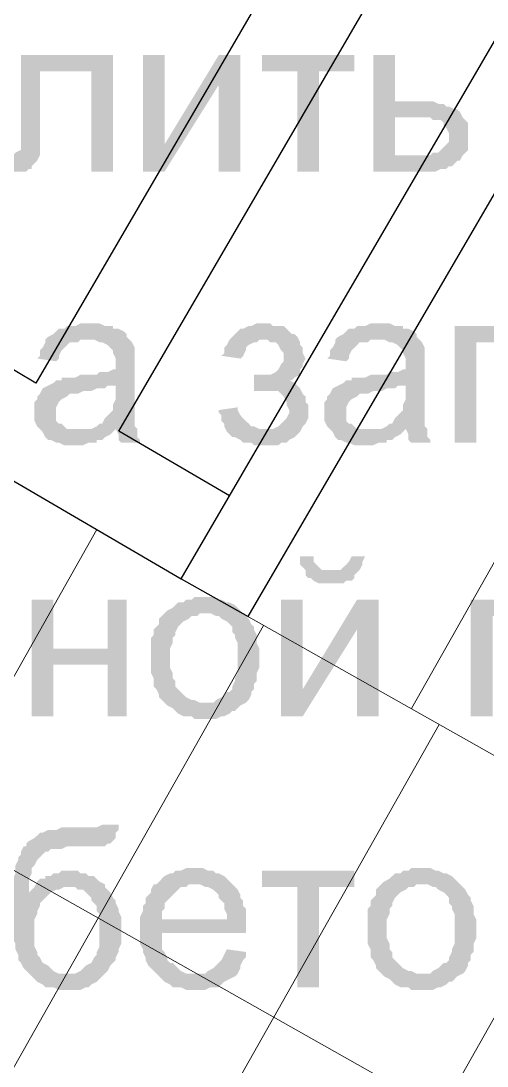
# Model space of a CAD drawing. Header units: millimetres. Extents: x -383313 to -161684, y -117025 to 99224.
# Drawn here: x -348336 to -347608, y -34602 to -32969 of the extents above; entities that cross this region are included whole.
import ezdxf

# ---------------------------------------------------------------- set-up
doc = ezdxf.new("R2010")
doc.units = ezdxf.units.MM
doc.header["$MEASUREMENT"] = 0
doc.layers.add('PDF_Solid Fills', color=7, linetype='Continuous')
doc.layers.add('Окно_Ном._пера__249_Ном._пера__249', color=249, linetype='Continuous', lineweight=18)
doc.layers.add('Чертежи_Ном._пера__1_Ном._пера__7', color=7, linetype='Continuous', lineweight=18)

# ---------------------------------------------------------------- blocks, each defined once
blk = doc.blocks.new('A$Cf5759c35')
at = {"layer": 'PDF_Solid Fills'}
for points in [[(10269.9, -14757.4), (10126, -14757.4), (10126, -14905.6), (10126, -14905.6), (10117.5, -14909.8), (10117.5, -14909.8), (10113.3, -14914), (10104.8, -14914), (10092.1, -14914), (10092.1, -14939.4), (10096.3, -14939.4), (10104.8, -14939.4), (10109, -14939.4), (10117.5, -14939.4), (10117.5, -14939.4), (10126, -14939.4), (10134.4, -14939.4), (10138.7, -14935.2), (10142.9, -14935.2), (10142.9, -14931), (10147.1, -14926.7), (10151.4, -14922.5), (10155.6, -14914), (10155.6, -14909.8), (10155.6, -14905.6), (10155.6, -14901.3), (10155.6, -14892.9), (10155.6, -14884.4), (10155.6, -14875.9), (10155.6, -14782.8), (10236, -14782.8)], [(10468.9, -14757.4), (10435, -14757.4), (10350.3, -14897.1), (10316.5, -14939.4), (10350.3, -14939.4), (10435, -14804)], [(10646.7, -14757.4), (10502.7, -14757.4), (10502.7, -14782.8), (10557.8, -14782.8), (10557.8, -14939.4), (10591.6, -14939.4), (10591.6, -14782.8), (10646.7, -14782.8)], [(10710.2, -14757.4), (10676.3, -14757.4), (10676.3, -14939.4), (10773.7, -14939.4), (10782.1, -14935.2), (10790.6, -14935.2), (10794.8, -14931), (10799.1, -14931), (10803.3, -14926.7), (10807.5, -14922.5), (10811.8, -14922.5), (10816, -14914), (10710.2, -14914), (10710.2, -14854.8), (10744, -14854.8), (10816, -14854.8), (10811.8, -14846.3), (10807.5, -14842.1), (10803.3, -14842.1), (10794.8, -14837.8), (10790.6, -14837.8), (10786.4, -14833.6), (10777.9, -14833.6), (10769.4, -14829.4), (10765.2, -14829.4), (10756.7, -14829.4), (10748.3, -14829.4), (10710.2, -14829.4)], [(10816, -14854.8), (10744, -14854.8), (10765.2, -14854.8), (10769.4, -14859), (10777.9, -14859), (10782.1, -14859), (10786.4, -14863.2), (10786.4, -14867.5), (10790.6, -14871.7), (10794.8, -14880.2), (10794.8, -14884.4), (10794.8, -14884.4), (10794.8, -14892.9), (10790.6, -14897.1), (10786.4, -14901.3), (10782.1, -14905.6), (10782.1, -14905.6), (10777.9, -14909.8), (10769.4, -14909.8), (10765.2, -14914), (10756.7, -14914), (10748.3, -14914), (10739.8, -14914), (10710.2, -14914), (10816, -14914), (10820.2, -14909.8), (10824.5, -14905.6), (10824.5, -14897.1), (10824.5, -14892.9), (10824.5, -14884.4), (10824.5, -14884.4), (10824.5, -14875.9), (10824.5, -14871.7), (10824.5, -14863.2), (10820.2, -14859)], [(10236, -15176.5), (10236, -15176.5), (10219.1, -15176.5), (10210.6, -15180.7), (10206.4, -15180.7), (10197.9, -15180.7), (10193.7, -15185), (10185.2, -15185), (10181, -15189.2), (10176.8, -15193.4), (10168.3, -15197.7), (10164.1, -15201.9), (10227.6, -15201.9), (10231.8, -15201.9), (10240.3, -15201.9), (10248.7, -15206.1), (10253, -15206.1), (10261.4, -15210.4), (10265.7, -15214.6), (10265.7, -15214.6), (10269.9, -15218.8), (10269.9, -15223.1), (10274.1, -15231.5), (10274.1, -15240), (10274.1, -15240), (10274.1, -15248.5), (10269.9, -15248.5), (10261.4, -15252.7), (10257.2, -15252.7), (10248.7, -15252.7), (10244.5, -15256.9), (10236, -15256.9), (10227.6, -15256.9), (10219.1, -15256.9), (10210.6, -15261.2), (10202.2, -15261.2), (10197.9, -15261.2), (10189.5, -15261.2), (10189.5, -15265.4), (10181, -15265.4), (10176.8, -15269.6), (10274.1, -15273.9), (10274.1, -15282.3), (10274.1, -15286.6), (10274.1, -15295), (10269.9, -15303.5), (10269.9, -15307.7), (10269.9, -15312), (10265.7, -15316.2), (10261.4, -15320.4), (10257.2, -15324.7), (10253, -15333.1), (10248.7, -15333.1), (10244.5, -15337.4), (10236, -15341.6), (10274.1, -15341.6), (10274.1, -15341.6), (10278.4, -15350.1), (10278.4, -15358.5), (10282.6, -15362.8), (10312.2, -15362.8), (10312.2, -15358.5), (10308, -15354.3), (10308, -15345.8), (10308, -15341.6), (10303.8, -15337.4), (10303.8, -15333.1), (10303.8, -15328.9), (10303.8, -15324.7), (10303.8, -15316.2), (10303.8, -15307.7), (10303.8, -15299.3), (10303.8, -15286.6), (10303.8, -15244.2), (10303.8, -15244.2), (10303.8, -15235.8), (10303.8, -15227.3), (10303.8, -15223.1), (10303.8, -15218.8), (10303.8, -15214.6), (10299.5, -15206.1), (10295.3, -15201.9), (10291.1, -15197.7), (10291.1, -15193.4), (10286.8, -15189.2), (10278.4, -15185), (10269.9, -15185), (10269.9, -15180.7), (10261.4, -15180.7), (10257.2, -15180.7), (10248.7, -15176.5), (10240.3, -15176.5)], [(10507, -15176.5), (10494.3, -15176.5), (10485.8, -15180.7), (10481.6, -15180.7), (10473.1, -15185), (10468.9, -15185), (10464.6, -15189.2), (10460.4, -15193.4), (10456.2, -15197.7), (10451.9, -15201.9), (10447.7, -15210.4), (10443.5, -15214.6), (10443.5, -15223.1), (10439.2, -15227.3), (10468.9, -15231.5), (10473.1, -15227.3), (10477.3, -15218.8), (10477.3, -15214.6), (10481.6, -15210.4), (10490, -15206.1), (10494.3, -15206.1), (10498.5, -15201.9), (10507, -15201.9), (10557.8, -15197.7), (10553.5, -15193.4), (10549.3, -15193.4), (10545.1, -15189.2), (10540.8, -15185), (10536.6, -15180.7), (10528.1, -15180.7), (10519.7, -15180.7), (10515.4, -15176.5)], [(10689, -15176.5), (10689, -15176.5), (10672.1, -15176.5), (10663.6, -15180.7), (10659.4, -15180.7), (10650.9, -15180.7), (10646.7, -15185), (10638.2, -15185), (10634, -15189.2), (10629.7, -15193.4), (10621.3, -15197.7), (10617, -15201.9), (10680.5, -15201.9), (10684.8, -15201.9), (10693.2, -15201.9), (10701.7, -15206.1), (10705.9, -15206.1), (10714.4, -15210.4), (10718.6, -15214.6), (10718.6, -15214.6), (10722.9, -15218.8), (10722.9, -15223.1), (10727.1, -15231.5), (10727.1, -15240), (10727.1, -15240), (10727.1, -15248.5), (10722.9, -15248.5), (10714.4, -15252.7), (10710.2, -15252.7), (10701.7, -15252.7), (10697.5, -15256.9), (10689, -15256.9), (10680.5, -15256.9), (10672.1, -15256.9), (10663.6, -15261.2), (10655.1, -15261.2), (10650.9, -15261.2), (10642.4, -15261.2), (10642.4, -15265.4), (10634, -15265.4), (10629.7, -15269.6), (10727.1, -15273.9), (10727.1, -15282.3), (10727.1, -15286.6), (10727.1, -15295), (10722.9, -15303.5), (10722.9, -15307.7), (10722.9, -15312), (10718.6, -15316.2), (10714.4, -15320.4), (10710.2, -15324.7), (10705.9, -15333.1), (10701.7, -15333.1), (10697.5, -15337.4), (10689, -15341.6), (10727.1, -15341.6), (10727.1, -15341.6), (10731.3, -15350.1), (10731.3, -15358.5), (10735.6, -15362.8), (10765.2, -15362.8), (10765.2, -15358.5), (10761, -15354.3), (10761, -15345.8), (10761, -15341.6), (10756.7, -15337.4), (10756.7, -15333.1), (10756.7, -15328.9), (10756.7, -15324.7), (10756.7, -15316.2), (10756.7, -15307.7), (10756.7, -15299.3), (10756.7, -15286.6), (10756.7, -15244.2), (10756.7, -15244.2), (10756.7, -15235.8), (10756.7, -15227.3), (10756.7, -15223.1), (10756.7, -15218.8), (10756.7, -15214.6), (10752.5, -15206.1), (10748.3, -15201.9), (10744, -15197.7), (10744, -15193.4), (10739.8, -15189.2), (10731.3, -15185), (10722.9, -15185), (10722.9, -15180.7), (10714.4, -15180.7), (10710.2, -15180.7), (10701.7, -15176.5), (10693.2, -15176.5)], [(10947.2, -15180.7), (10803.3, -15180.7), (10803.3, -15362.8), (10837.2, -15362.8), (10837.2, -15206.1), (10917.6, -15206.1)], [(10164.1, -15201.9), (10164.1, -15206.1), (10159.8, -15214.6), (10155.6, -15218.8), (10155.6, -15227.3), (10151.4, -15231.5), (10181, -15235.8), (10185.2, -15231.5), (10185.2, -15227.3), (10189.5, -15218.8), (10193.7, -15214.6), (10197.9, -15210.4), (10202.2, -15206.1), (10206.4, -15206.1), (10214.9, -15206.1), (10219.1, -15201.9), (10227.6, -15201.9)], [(10557.8, -15197.7), (10507, -15201.9), (10511.2, -15201.9), (10515.4, -15206.1), (10523.9, -15206.1), (10528.1, -15210.4), (10528.1, -15210.4), (10532.4, -15218.8), (10536.6, -15223.1), (10536.6, -15231.5), (10536.6, -15235.8), (10532.4, -15240), (10528.1, -15248.5), (10528.1, -15248.5), (10523.9, -15252.7), (10515.4, -15256.9), (10511.2, -15256.9), (10507, -15256.9), (10498.5, -15256.9), (10490, -15256.9), (10490, -15282.3), (10490, -15282.3), (10498.5, -15282.3), (10562, -15278.1), (10557.8, -15273.9), (10553.5, -15269.6), (10545.1, -15265.4), (10549.3, -15265.4), (10553.5, -15261.2), (10562, -15256.9), (10562, -15248.5), (10566.2, -15244.2), (10566.2, -15240), (10570.5, -15231.5), (10570.5, -15231.5), (10566.2, -15223.1), (10566.2, -15214.6), (10562, -15210.4), (10562, -15206.1)], [(10617, -15201.9), (10617, -15206.1), (10612.8, -15214.6), (10608.6, -15218.8), (10608.6, -15227.3), (10604.3, -15231.5), (10634, -15235.8), (10638.2, -15231.5), (10638.2, -15227.3), (10642.4, -15218.8), (10646.7, -15214.6), (10650.9, -15210.4), (10655.1, -15206.1), (10659.4, -15206.1), (10667.8, -15206.1), (10672.1, -15201.9), (10680.5, -15201.9)], [(10176.8, -15269.6), (10168.3, -15273.9), (10168.3, -15273.9), (10159.8, -15278.1), (10155.6, -15286.6), (10151.4, -15290.8), (10151.4, -15295), (10147.1, -15299.3), (10147.1, -15307.7), (10147.1, -15316.2), (10147.1, -15316.2), (10147.1, -15324.7), (10147.1, -15328.9), (10151.4, -15337.4), (10155.6, -15341.6), (10159.8, -15345.8), (10164.1, -15354.3), (10164.1, -15354.3), (10168.3, -15358.5), (10172.5, -15358.5), (10181, -15362.8), (10185.2, -15362.8), (10193.7, -15367), (10202.2, -15367), (10210.6, -15367), (10214.9, -15367), (10223.3, -15367), (10231.8, -15362.8), (10236, -15362.8), (10244.5, -15362.8), (10244.5, -15358.5), (10253, -15358.5), (10257.2, -15354.3), (10265.7, -15350.1), (10269.9, -15345.8), (10214.9, -15341.6), (10214.9, -15341.6), (10206.4, -15341.6), (10197.9, -15341.6), (10193.7, -15337.4), (10189.5, -15333.1), (10185.2, -15333.1), (10181, -15328.9), (10181, -15320.4), (10181, -15316.2), (10181, -15312), (10181, -15307.7), (10185.2, -15299.3), (10185.2, -15299.3), (10189.5, -15295), (10197.9, -15290.8), (10202.2, -15286.6), (10206.4, -15286.6), (10214.9, -15286.6), (10223.3, -15282.3), (10227.6, -15282.3), (10236, -15282.3), (10244.5, -15278.1), (10248.7, -15278.1), (10257.2, -15278.1), (10261.4, -15273.9), (10269.9, -15273.9), (10274.1, -15273.9)], [(10562, -15278.1), (10498.5, -15282.3), (10528.1, -15282.3), (10532.4, -15286.6), (10536.6, -15290.8), (10540.8, -15299.3), (10540.8, -15303.5), (10545.1, -15312), (10545.1, -15316.2), (10540.8, -15324.7), (10536.6, -15328.9), (10532.4, -15333.1), (10532.4, -15333.1), (10528.1, -15337.4), (10519.7, -15341.6), (10515.4, -15341.6), (10507, -15341.6), (10562, -15345.8), (10566.2, -15337.4), (10570.5, -15333.1), (10574.7, -15324.7), (10574.7, -15320.4), (10574.7, -15312), (10574.7, -15312), (10574.7, -15303.5), (10570.5, -15299.3), (10570.5, -15290.8), (10566.2, -15286.6), (10566.2, -15286.6)], [(10629.7, -15269.6), (10621.3, -15273.9), (10621.3, -15273.9), (10612.8, -15278.1), (10608.6, -15286.6), (10604.3, -15290.8), (10604.3, -15295), (10600.1, -15299.3), (10600.1, -15307.7), (10600.1, -15316.2), (10600.1, -15316.2), (10600.1, -15324.7), (10600.1, -15328.9), (10604.3, -15337.4), (10608.6, -15341.6), (10612.8, -15345.8), (10617, -15354.3), (10617, -15354.3), (10621.3, -15358.5), (10625.5, -15358.5), (10634, -15362.8), (10638.2, -15362.8), (10646.7, -15367), (10655.1, -15367), (10663.6, -15367), (10667.8, -15367), (10676.3, -15367), (10684.8, -15362.8), (10689, -15362.8), (10697.5, -15362.8), (10697.5, -15358.5), (10705.9, -15358.5), (10710.2, -15354.3), (10718.6, -15350.1), (10722.9, -15345.8), (10667.8, -15341.6), (10667.8, -15341.6), (10659.4, -15341.6), (10650.9, -15341.6), (10646.7, -15337.4), (10642.4, -15333.1), (10638.2, -15333.1), (10634, -15328.9), (10634, -15320.4), (10634, -15316.2), (10634, -15312), (10634, -15307.7), (10638.2, -15299.3), (10638.2, -15299.3), (10642.4, -15295), (10650.9, -15290.8), (10655.1, -15286.6), (10659.4, -15286.6), (10667.8, -15286.6), (10676.3, -15282.3), (10680.5, -15282.3), (10689, -15282.3), (10697.5, -15278.1), (10701.7, -15278.1), (10710.2, -15278.1), (10714.4, -15273.9), (10722.9, -15273.9), (10727.1, -15273.9)], [(10464.6, -15307.7), (10435, -15312), (10435, -15316.2), (10439.2, -15320.4), (10439.2, -15328.9), (10443.5, -15333.1), (10443.5, -15337.4), (10447.7, -15345.8), (10451.9, -15350.1), (10456.2, -15354.3), (10460.4, -15354.3), (10468.9, -15358.5), (10473.1, -15362.8), (10477.3, -15362.8), (10485.8, -15362.8), (10490, -15367), (10498.5, -15367), (10507, -15367), (10511.2, -15367), (10519.7, -15367), (10528.1, -15367), (10532.4, -15362.8), (10540.8, -15362.8), (10545.1, -15358.5), (10553.5, -15354.3), (10557.8, -15350.1), (10557.8, -15350.1), (10562, -15345.8), (10507, -15341.6), (10507, -15341.6), (10498.5, -15341.6), (10490, -15337.4), (10485.8, -15337.4), (10481.6, -15333.1), (10477.3, -15328.9), (10473.1, -15324.7), (10468.9, -15320.4), (10464.6, -15312)], [(10583.2, -15540.6), (10562, -15540.6), (10562, -15553.3), (10566.2, -15557.5), (10570.5, -15561.7), (10608.6, -15561.7), (10604.3, -15561.7), (10595.9, -15561.7), (10591.6, -15557.5), (10587.4, -15553.3), (10583.2, -15549)], [(10663.6, -15540.6), (10642.4, -15540.6), (10638.2, -15549), (10634, -15553.3), (10629.7, -15557.5), (10629.7, -15557.5), (10625.5, -15561.7), (10617, -15561.7), (10608.6, -15561.7), (10570.5, -15561.7), (10570.5, -15570.2), (10574.7, -15574.4), (10578.9, -15574.4), (10583.2, -15578.7), (10591.6, -15582.9), (10595.9, -15582.9), (10604.3, -15582.9), (10612.8, -15582.9), (10617, -15582.9), (10621.3, -15582.9), (10629.7, -15582.9), (10634, -15578.7), (10642.4, -15578.7), (10646.7, -15574.4), (10646.7, -15570.2), (10650.9, -15566), (10655.1, -15561.7), (10659.4, -15553.3), (10659.4, -15549)], [(10176.8, -15608.3), (10142.9, -15608.3), (10142.9, -15790.3), (10176.8, -15790.3), (10176.8, -15709.9), (10261.4, -15709.9), (10176.8, -15684.5)], [(10291.1, -15608.3), (10261.4, -15608.3), (10261.4, -15684.5), (10176.8, -15684.5), (10261.4, -15709.9), (10261.4, -15790.3), (10291.1, -15790.3)], [(10413.8, -15604.1), (10413.8, -15604.1), (10396.9, -15604.1), (10392.7, -15608.3), (10384.2, -15608.3), (10380, -15612.5), (10371.5, -15612.5), (10367.3, -15616.8), (10363, -15621), (10354.6, -15625.2), (10354.6, -15625.2), (10350.3, -15629.5), (10413.8, -15629.5), (10413.8, -15629.5), (10422.3, -15629.5), (10430.8, -15633.7), (10435, -15633.7), (10439.2, -15637.9), (10447.7, -15642.2), (10451.9, -15646.4), (10456.2, -15650.6), (10456.2, -15659.1), (10460.4, -15663.3), (10460.4, -15667.6), (10464.6, -15676), (10464.6, -15684.5), (10464.6, -15688.7), (10464.6, -15697.2), (10464.6, -15701.4), (10464.6, -15709.9), (10464.6, -15718.4), (10464.6, -15722.6), (10460.4, -15731.1), (10460.4, -15735.3), (10456.2, -15743.8), (10456.2, -15748), (10451.9, -15752.2), (10447.7, -15752.2), (10443.5, -15756.5), (10439.2, -15760.7), (10430.8, -15764.9), (10426.5, -15769.2), (10418.1, -15769.2), (10413.8, -15769.2), (10350.3, -15769.2), (10354.6, -15773.4), (10363, -15777.6), (10367.3, -15781.9), (10371.5, -15786.1), (10380, -15790.3), (10384.2, -15790.3), (10392.7, -15790.3), (10396.9, -15794.6), (10405.4, -15794.6), (10413.8, -15794.6), (10418.1, -15794.6), (10422.3, -15794.6), (10430.8, -15794.6), (10439.2, -15790.3), (10443.5, -15790.3), (10451.9, -15786.1), (10456.2, -15781.9), (10460.4, -15781.9), (10464.6, -15777.6), (10468.9, -15773.4), (10477.3, -15769.2), (10481.6, -15764.9), (10485.8, -15756.5), (10485.8, -15752.2), (10485.8, -15752.2), (10490, -15748), (10490, -15739.5), (10494.3, -15735.3), (10494.3, -15726.8), (10494.3, -15722.6), (10498.5, -15714.1), (10498.5, -15705.7), (10498.5, -15697.2), (10498.5, -15693), (10498.5, -15684.5), (10494.3, -15676), (10494.3, -15667.6), (10494.3, -15663.3), (10490, -15654.9), (10490, -15650.6), (10485.8, -15646.4), (10481.6, -15637.9), (10477.3, -15633.7), (10473.1, -15629.5), (10468.9, -15625.2), (10464.6, -15621), (10460.4, -15616.8), (10451.9, -15612.5), (10447.7, -15612.5), (10439.2, -15608.3), (10435, -15608.3), (10426.5, -15604.1), (10422.3, -15604.1)], [(10684.8, -15608.3), (10650.9, -15608.3), (10566.2, -15748), (10532.4, -15790.3), (10566.2, -15790.3), (10650.9, -15654.9)], [(10972.6, -15608.3), (10828.7, -15608.3), (10828.7, -15790.3), (10862.6, -15790.3), (10862.6, -15633.7), (10943, -15633.7)], [(10350.3, -15629.5), (10346.1, -15633.7), (10341.9, -15637.9), (10341.9, -15646.4), (10337.6, -15650.6), (10333.4, -15654.9), (10333.4, -15663.3), (10329.2, -15667.6), (10329.2, -15676), (10329.2, -15684.5), (10329.2, -15693), (10329.2, -15701.4), (10329.2, -15701.4), (10329.2, -15709.9), (10329.2, -15718.4), (10329.2, -15722.6), (10333.4, -15731.1), (10333.4, -15739.5), (10333.4, -15743.8), (10337.6, -15748), (10341.9, -15756.5), (10341.9, -15760.7), (10346.1, -15764.9), (10350.3, -15769.2), (10413.8, -15769.2), (10409.6, -15769.2), (10405.4, -15769.2), (10396.9, -15764.9), (10392.7, -15764.9), (10384.2, -15760.7), (10380, -15756.5), (10375.7, -15752.2), (10375.7, -15752.2), (10371.5, -15748), (10367.3, -15743.8), (10367.3, -15735.3), (10363, -15731.1), (10363, -15722.6), (10358.8, -15714.1), (10358.8, -15709.9), (10358.8, -15701.4), (10358.8, -15697.2), (10358.8, -15688.7), (10358.8, -15684.5), (10363, -15676), (10363, -15667.6), (10367.3, -15663.3), (10367.3, -15659.1), (10371.5, -15650.6), (10375.7, -15646.4), (10375.7, -15646.4), (10380, -15642.2), (10388.4, -15637.9), (10392.7, -15633.7), (10401.1, -15633.7), (10405.4, -15629.5), (10413.8, -15629.5)], [(10253, -15959.7), (10253, -15959.7), (10244.5, -15963.9), (10244.5, -15963.9), (10244.5, -15963.9), (10240.3, -15963.9), (10231.8, -15963.9), (10223.3, -15963.9), (10210.6, -15963.9), (10202.2, -15963.9), (10193.7, -15963.9), (10189.5, -15963.9), (10181, -15968.1), (10172.5, -15968.1), (10168.3, -15968.1), (10159.8, -15972.4), (10155.6, -15972.4), (10151.4, -15976.6), (10147.1, -15980.8), (10138.7, -15985.1), (10134.4, -15989.3), (10134.4, -15993.5), (10130.2, -15993.5), (10126, -16002), (10126, -16006.2), (10121.7, -16010.5), (10121.7, -16014.7), (10117.5, -16023.2), (10117.5, -16027.4), (10117.5, -16035.9), (10113.3, -16044.3), (10113.3, -16048.6), (10113.3, -16057), (10113.3, -16065.5), (10113.3, -16074), (10113.3, -16086.7), (10113.3, -16090.9), (10113.3, -16099.4), (10113.3, -16107.8), (10113.3, -16116.3), (10113.3, -16124.8), (10113.3, -16133.2), (10113.3, -16137.5), (10117.5, -16145.9), (10117.5, -16150.2), (10117.5, -16154.4), (10121.7, -16162.9), (10121.7, -16167.1), (10121.7, -16171.3), (10126, -16175.6), (10130.2, -16184), (10134.4, -16188.3), (10138.7, -16192.5), (10142.9, -16196.7), (10147.1, -16201), (10151.4, -16205.2), (10159.8, -16209.4), (10164.1, -16213.7), (10168.3, -16213.7), (10176.8, -16213.7), (10185.2, -16217.9), (10189.5, -16217.9), (10197.9, -16217.9), (10206.4, -16217.9), (10210.6, -16217.9), (10219.1, -16217.9), (10227.6, -16213.7), (10231.8, -16213.7), (10236, -16209.4), (10244.5, -16205.2), (10244.5, -16205.2), (10248.7, -16201), (10253, -16196.7), (10257.2, -16192.5), (10197.9, -16192.5), (10197.9, -16192.5), (10189.5, -16192.5), (10185.2, -16192.5), (10176.8, -16188.3), (10172.5, -16184), (10168.3, -16179.8), (10159.8, -16175.6), (10159.8, -16175.6), (10155.6, -16167.1), (10151.4, -16162.9), (10151.4, -16158.6), (10147.1, -16150.2), (10147.1, -16141.7), (10147.1, -16137.5), (10147.1, -16129), (10147.1, -16120.5), (10147.1, -16112.1), (10147.1, -16107.8), (10151.4, -16099.4), (10151.4, -16095.1), (10155.6, -16086.7), (10155.6, -16082.4), (10159.8, -16078.2), (10164.1, -16074), (10168.3, -16069.7), (10138.7, -16065.5), (10138.7, -16065.5), (10138.7, -16057), (10138.7, -16052.8), (10138.7, -16044.3), (10142.9, -16035.9), (10142.9, -16031.6), (10142.9, -16027.4), (10147.1, -16023.2), (10151.4, -16014.7), (10155.6, -16010.5), (10159.8, -16006.2), (10164.1, -16002), (10168.3, -16002), (10172.5, -15997.8), (10176.8, -15997.8), (10185.2, -15997.8), (10189.5, -15997.8), (10197.9, -15993.5), (10206.4, -15993.5), (10214.9, -15993.5), (10223.3, -15993.5), (10231.8, -15993.5), (10240.3, -15993.5), (10244.5, -15993.5), (10253, -15993.5), (10257.2, -15993.5), (10261.4, -15989.3), (10265.7, -15989.3), (10269.9, -15985.1), (10274.1, -15980.8), (10274.1, -15972.4), (10278.4, -15968.1), (10278.4, -15959.7)], [(10202.2, -16031.6), (10189.5, -16031.6), (10185.2, -16035.9), (10176.8, -16035.9), (10172.5, -16040.1), (10164.1, -16040.1), (10164.1, -16044.3), (10155.6, -16044.3), (10151.4, -16048.6), (10147.1, -16057), (10142.9, -16061.3), (10138.7, -16065.5), (10168.3, -16069.7), (10172.5, -16065.5), (10181, -16061.3), (10185.2, -16061.3), (10193.7, -16057), (10197.9, -16057), (10257.2, -16057), (10257.2, -16052.8), (10248.7, -16048.6), (10244.5, -16044.3), (10240.3, -16040.1), (10231.8, -16040.1), (10227.6, -16035.9), (10219.1, -16035.9), (10214.9, -16031.6), (10206.4, -16031.6)], [(10396.9, -16027.4), (10396.9, -16027.4), (10384.2, -16027.4), (10375.7, -16031.6), (10367.3, -16031.6), (10363, -16035.9), (10358.8, -16035.9), (10350.3, -16040.1), (10346.1, -16044.3), (10341.9, -16048.6), (10337.6, -16052.8), (10396.9, -16052.8), (10401.1, -16052.8), (10405.4, -16052.8), (10413.8, -16057), (10418.1, -16057), (10426.5, -16061.3), (10430.8, -16065.5), (10435, -16069.7), (10435, -16074), (10439.2, -16078.2), (10443.5, -16082.4), (10443.5, -16090.9), (10447.7, -16099.4), (10447.7, -16107.8), (10346.1, -16107.8), (10477.3, -16107.8), (10477.3, -16099.4), (10477.3, -16090.9), (10473.1, -16086.7), (10473.1, -16078.2), (10468.9, -16074), (10468.9, -16069.7), (10464.6, -16061.3), (10460.4, -16057), (10456.2, -16052.8), (10451.9, -16048.6), (10447.7, -16044.3), (10443.5, -16040.1), (10435, -16035.9), (10430.8, -16035.9), (10426.5, -16031.6), (10418.1, -16031.6), (10409.6, -16027.4), (10405.4, -16027.4)], [(10646.7, -16031.6), (10502.7, -16031.6), (10502.7, -16057), (10557.8, -16057), (10557.8, -16213.7), (10591.6, -16213.7), (10591.6, -16057), (10646.7, -16057)], [(10752.5, -16027.4), (10752.5, -16027.4), (10735.6, -16027.4), (10731.3, -16031.6), (10722.9, -16031.6), (10718.6, -16035.9), (10710.2, -16035.9), (10705.9, -16040.1), (10701.7, -16044.3), (10693.2, -16048.6), (10693.2, -16048.6), (10689, -16052.8), (10752.5, -16052.8), (10752.5, -16052.8), (10761, -16052.8), (10769.4, -16057), (10773.7, -16057), (10777.9, -16061.3), (10786.4, -16065.5), (10790.6, -16069.7), (10794.8, -16074), (10794.8, -16082.4), (10799.1, -16086.7), (10799.1, -16090.9), (10803.3, -16099.4), (10803.3, -16107.8), (10803.3, -16112.1), (10803.3, -16120.5), (10803.3, -16124.8), (10803.3, -16133.2), (10803.3, -16141.7), (10803.3, -16145.9), (10799.1, -16154.4), (10799.1, -16158.6), (10794.8, -16167.1), (10794.8, -16171.3), (10790.6, -16175.6), (10786.4, -16175.6), (10782.1, -16179.8), (10777.9, -16184), (10769.4, -16188.3), (10765.2, -16192.5), (10756.7, -16192.5), (10752.5, -16192.5), (10689, -16192.5), (10693.2, -16196.7), (10701.7, -16201), (10705.9, -16205.2), (10710.2, -16209.4), (10718.6, -16213.7), (10722.9, -16213.7), (10731.3, -16213.7), (10735.6, -16217.9), (10744, -16217.9), (10752.5, -16217.9), (10756.7, -16217.9), (10761, -16217.9), (10769.4, -16217.9), (10777.9, -16213.7), (10782.1, -16213.7), (10790.6, -16209.4), (10794.8, -16205.2), (10799.1, -16205.2), (10803.3, -16201), (10807.5, -16196.7), (10816, -16192.5), (10820.2, -16188.3), (10824.5, -16179.8), (10824.5, -16175.6), (10824.5, -16175.6), (10828.7, -16171.3), (10828.7, -16162.9), (10832.9, -16158.6), (10832.9, -16150.2), (10832.9, -16145.9), (10837.2, -16137.5), (10837.2, -16129), (10837.2, -16120.5), (10837.2, -16116.3), (10837.2, -16107.8), (10832.9, -16099.4), (10832.9, -16090.9), (10832.9, -16086.7), (10828.7, -16078.2), (10828.7, -16074), (10824.5, -16069.7), (10820.2, -16061.3), (10816, -16057), (10811.8, -16052.8), (10807.5, -16048.6), (10803.3, -16044.3), (10799.1, -16040.1), (10790.6, -16035.9), (10786.4, -16035.9), (10777.9, -16031.6), (10773.7, -16031.6), (10765.2, -16027.4), (10761, -16027.4)], [(10257.2, -16057), (10197.9, -16057), (10210.6, -16057), (10214.9, -16061.3), (10223.3, -16061.3), (10227.6, -16065.5), (10231.8, -16069.7), (10236, -16074), (10236, -16078.2), (10240.3, -16082.4), (10244.5, -16086.7), (10244.5, -16095.1), (10248.7, -16099.4), (10248.7, -16107.8), (10248.7, -16116.3), (10248.7, -16120.5), (10248.7, -16129), (10248.7, -16137.5), (10248.7, -16145.9), (10248.7, -16150.2), (10244.5, -16158.6), (10244.5, -16162.9), (10240.3, -16167.1), (10236, -16175.6), (10236, -16175.6), (10227.6, -16179.8), (10223.3, -16184), (10219.1, -16188.3), (10210.6, -16192.5), (10206.4, -16192.5), (10197.9, -16192.5), (10257.2, -16192.5), (10261.4, -16188.3), (10265.7, -16179.8), (10269.9, -16175.6), (10274.1, -16171.3), (10274.1, -16167.1), (10278.4, -16158.6), (10278.4, -16154.4), (10282.6, -16145.9), (10282.6, -16137.5), (10282.6, -16133.2), (10282.6, -16124.8), (10282.6, -16120.5), (10282.6, -16112.1), (10282.6, -16103.6), (10278.4, -16095.1), (10278.4, -16090.9), (10274.1, -16082.4), (10274.1, -16078.2), (10269.9, -16074), (10265.7, -16065.5), (10261.4, -16061.3)], [(10337.6, -16052.8), (10333.4, -16052.8), (10329.2, -16061.3), (10329.2, -16065.5), (10324.9, -16069.7), (10320.7, -16074), (10320.7, -16082.4), (10316.5, -16086.7), (10316.5, -16095.1), (10312.2, -16103.6), (10312.2, -16107.8), (10312.2, -16116.3), (10312.2, -16124.8), (10312.2, -16133.2), (10312.2, -16137.5), (10312.2, -16145.9), (10316.5, -16154.4), (10316.5, -16158.6), (10320.7, -16167.1), (10320.7, -16171.3), (10324.9, -16179.8), (10329.2, -16184), (10333.4, -16188.3), (10337.6, -16192.5), (10396.9, -16192.5), (10396.9, -16192.5), (10388.4, -16192.5), (10384.2, -16192.5), (10375.7, -16188.3), (10371.5, -16184), (10367.3, -16179.8), (10363, -16175.6), (10358.8, -16175.6), (10354.6, -16171.3), (10354.6, -16167.1), (10350.3, -16158.6), (10346.1, -16154.4), (10346.1, -16145.9), (10346.1, -16137.5), (10346.1, -16129), (10477.3, -16129), (10477.3, -16129), (10477.3, -16124.8), (10477.3, -16116.3), (10477.3, -16107.8), (10346.1, -16107.8), (10346.1, -16103.6), (10346.1, -16095.1), (10350.3, -16090.9), (10350.3, -16082.4), (10354.6, -16078.2), (10358.8, -16074), (10363, -16069.7), (10367.3, -16065.5), (10371.5, -16061.3), (10375.7, -16057), (10384.2, -16057), (10388.4, -16052.8), (10396.9, -16052.8)], [(10689, -16052.8), (10684.8, -16057), (10680.5, -16061.3), (10680.5, -16069.7), (10676.3, -16074), (10672.1, -16078.2), (10672.1, -16086.7), (10667.8, -16090.9), (10667.8, -16099.4), (10667.8, -16107.8), (10667.8, -16116.3), (10667.8, -16124.8), (10667.8, -16124.8), (10667.8, -16133.2), (10667.8, -16141.7), (10667.8, -16145.9), (10672.1, -16154.4), (10672.1, -16162.9), (10672.1, -16167.1), (10676.3, -16171.3), (10680.5, -16179.8), (10680.5, -16184), (10684.8, -16188.3), (10689, -16192.5), (10752.5, -16192.5), (10748.3, -16192.5), (10744, -16192.5), (10735.6, -16188.3), (10731.3, -16188.3), (10722.9, -16184), (10718.6, -16179.8), (10714.4, -16175.6), (10714.4, -16175.6), (10710.2, -16171.3), (10705.9, -16167.1), (10705.9, -16158.6), (10701.7, -16154.4), (10701.7, -16145.9), (10697.5, -16137.5), (10697.5, -16133.2), (10697.5, -16124.8), (10697.5, -16120.5), (10697.5, -16112.1), (10697.5, -16107.8), (10701.7, -16099.4), (10701.7, -16090.9), (10705.9, -16086.7), (10705.9, -16082.4), (10710.2, -16074), (10714.4, -16069.7), (10714.4, -16069.7), (10718.6, -16065.5), (10727.1, -16061.3), (10731.3, -16057), (10739.8, -16057), (10744, -16052.8), (10752.5, -16052.8)], [(10447.7, -16154.4), (10447.7, -16154.4), (10443.5, -16162.9), (10439.2, -16171.3), (10435, -16175.6), (10430.8, -16179.8), (10426.5, -16184), (10426.5, -16184), (10418.1, -16188.3), (10413.8, -16192.5), (10405.4, -16192.5), (10396.9, -16192.5), (10337.6, -16192.5), (10337.6, -16192.5), (10341.9, -16196.7), (10346.1, -16201), (10350.3, -16205.2), (10358.8, -16209.4), (10363, -16213.7), (10371.5, -16213.7), (10375.7, -16213.7), (10384.2, -16217.9), (10392.7, -16217.9), (10396.9, -16217.9), (10396.9, -16217.9), (10405.4, -16217.9), (10413.8, -16217.9), (10422.3, -16213.7), (10426.5, -16213.7), (10435, -16213.7), (10439.2, -16209.4), (10443.5, -16205.2), (10451.9, -16201), (10451.9, -16201), (10460.4, -16196.7), (10464.6, -16192.5), (10468.9, -16184), (10468.9, -16179.8), (10473.1, -16171.3), (10477.3, -16167.1), (10477.3, -16158.6)]]:
    blk.add_hatch(color=8, dxfattribs=at).paths.add_polyline_path(points)
at = {"layer": 'PDF_Solid Fills', "color": 8, "lineweight": 13}
for points in [[(10269.9, -14757.4), (10236, -14782.8), (10269.9, -14939.4), (10236, -14939.4)], [(10350.3, -14757.4), (10316.5, -14757.4), (10350.3, -14897.1), (10316.5, -14939.4)], [(10468.9, -14757.4), (10435, -14804), (10468.9, -14939.4), (10435, -14939.4)], [(10236, -15341.6), (10214.9, -15341.6), (10274.1, -15341.6), (10269.9, -15345.8)], [(10689, -15341.6), (10667.8, -15341.6), (10727.1, -15341.6), (10722.9, -15345.8)], [(10566.2, -15608.3), (10532.4, -15608.3), (10566.2, -15748), (10532.4, -15790.3)], [(10684.8, -15608.3), (10650.9, -15654.9), (10684.8, -15790.3), (10650.9, -15790.3)]]:
    blk.add_solid(points, dxfattribs=at)

msp = doc.modelspace()

# ---------------------------------------------------------------- linework, layer by layer
at = {"lineweight": 30, "ltscale": 100}
for p, q in [((-347981.0941, -33899.36197), (-342554.40075, -24579.74136)), ((-348085.78883, -33840.6856), (-342718.48496, -24623.05848)), ((-347306.20198, -31806.2956), (-348312.59435, -33534.64001)), ((-348182.96852, -33610.11944), (-347176.57615, -31881.77503)), ((-348312.59435, -33534.64001), (-349868.10432, -32628.88687)), ((-350073.20958, -32683.03328), (-348085.61351, -33840.38451)), ((-348010.13408, -33710.75868), (-348182.96852, -33610.11944)), ((-348085.78883, -33840.6856), (-347981.0941, -33899.36197))]:
    msp.add_line(p, q, dxfattribs=at)
at = {"layer": 'Окно_Ном._пера__249_Ном._пера__249', "color": 249, "linetype": 'Continuous', "lineweight": 18, "flags": 128}
msp.add_lwpolyline([(-347003.74171, -31982.41427), (-348010.13408, -33710.75868)], dxfattribs=at)
at = {"layer": 'Чертежи_Ном._пера__1_Ном._пера__7', "color": 7, "linetype": 'Continuous', "lineweight": 18}
for p, q in [((-347135.26282, -32998.55111), (-347725.98233, -34043.08472)), ((-350305.22681, -33190.12543), (-346896.10698, -35115.54754)), ((-348217.36762, -33763.66581), (-348734.19089, -34678.74434)), ((-348085.78883, -33840.6856), (-346637.92649, -34658.41754)), ((-347957.30918, -33913.24908), (-348473.67015, -34827.50908)), ((-347682.79506, -34068.29072), (-348199.15603, -34982.55072)), ((-347421.57792, -34215.82243), (-347937.93889, -35130.08243))]:
    msp.add_line(p, q, dxfattribs=at)

# ---------------------------------------------------------------- block references
at = {"ltscale": 100}
msp.add_blockref('A$Cf5759c35', (-358461.97282, -18264.93104), dxfattribs=at)

doc.saveas('drawing.dxf')
